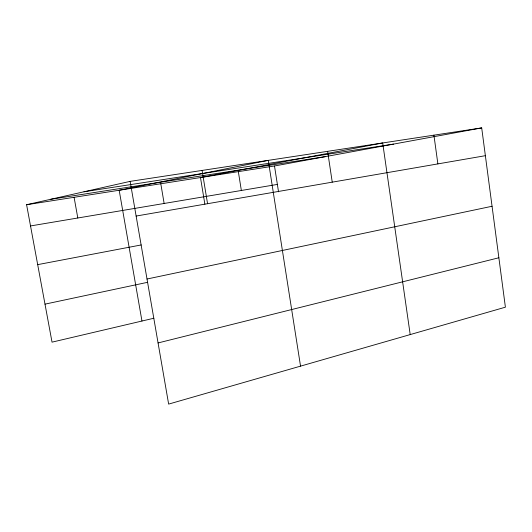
<?xml version="1.0" encoding="UTF-8"?>
<svg xmlns="http://www.w3.org/2000/svg" width="532" height="532" viewBox="0 0 532 532"><rect width="100%" height="100%" fill="white"/><g stroke="black" fill="none" stroke-linecap="round" stroke-linejoin="round"><path stroke-width="0.8" d="M158.064 342.941L498.87 257.767M153.874 318.236L52.03 342.149L26.6 204.727L130.134 181.372L481.699 127.899L505.4 307.183L168.637 404.101L130.134 181.372M45.001 304.144L147.663 282.293M147.012 279.014L492.06 206.263M37.686 264.637L141.206 244.946M26.6 204.727L274.499 165.984L481.699 127.899M136.132 216.052L485.37 155.69M30.53 225.947L277.378 184.418M83.99 191.779L393.547 144.106M50.6 199.314L325.631 156.588M74.094 197.305L77.805 217.994M141.964 321.035L119.175 190.257L268.268 160.358L300.54 366.142M160.804 183.753L164.142 203.463M202.087 170.426L207.56 203.709M204.867 204.175L200.478 177.555L382.688 142.955L410.205 334.581M238.336 171.637L241.355 190.476M274.499 165.984L278.529 191.799M327.619 151.334L332.241 182.157M433.919 135.168L437.876 163.903"/></g></svg>
